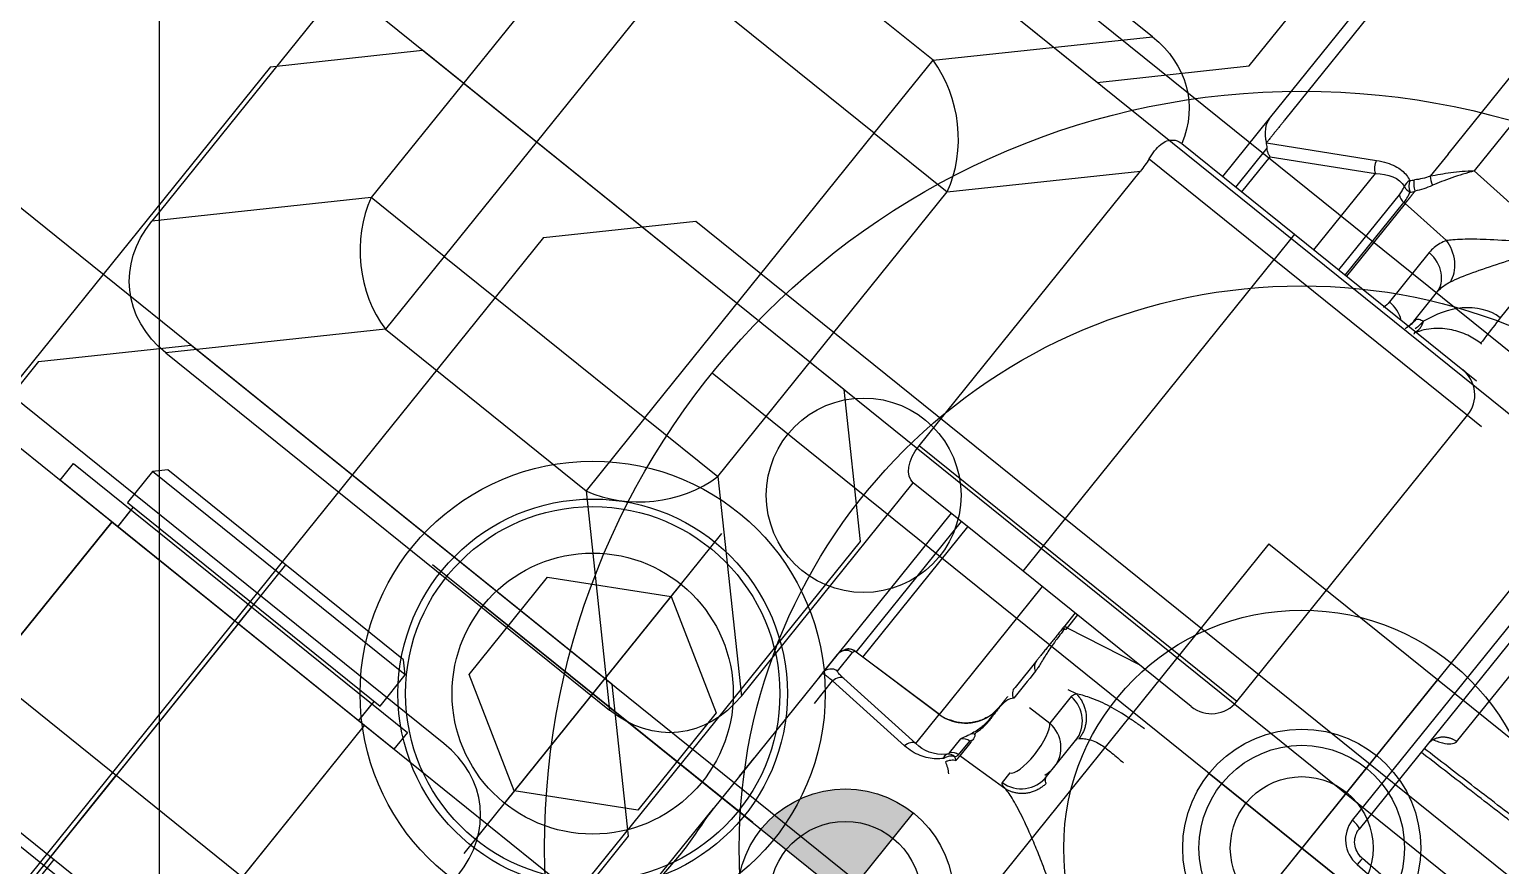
# Model space of a CAD drawing. Header units: millimetres. Extents: x 10462777 to 22643323, y 453826 to 1389191.
# Drawn here: x 11287432.7 to 11287500.7, y 584979.8 to 585018.5 of the extents above; entities that cross this region are included whole.
import ezdxf

# ---------------------------------------------------------------- set-up
doc = ezdxf.new("R2010")
doc.units = ezdxf.units.MM
doc.header["$LTSCALE"] = 200
doc.header["$MEASUREMENT"] = 0
for name, pattern in [('CENTER', [2, 1.25, -0.25, 0.25, -0.25]), ('HIDDEN', [3.75, 2.5, -1.25]), ('PHANTOM', [2.5, 1.25, -0.25, 0.25, -0.25, 0.25, -0.25])]:
    doc.linetypes.add(name, pattern=pattern)
doc.layers.get('0').update_dxf_attribs({"linetype": 'CONTINUOUS'})
for name, color, linetype in [('1', 1, 'CENTER'), ('CENTER', 1, 'CONTINUOUS'), ('CL', 3, 'CONTINUOUS'), ('DR1501-002-005-002', 7, 'CONTINUOUS'), ('HL', 2, 'HIDDEN')]:
    doc.layers.add(name, color=color, linetype=linetype)
doc.layers.add('LAYOUT', color=8, linetype='CONTINUOUS', lineweight=25)

# ---------------------------------------------------------------- blocks, each defined once
blk = doc.blocks.new('A$C321A0869')
at = {"layer": '1', "color": 155, "linetype": 'Continuous'}
for p, q in [((86, 299.695), (86, 326.035)), ((127.67, 325.365), (96.33, 325.365)), ((103.547, 318.148), (96.33, 325.365)), ((99.217, 313.818), (92, 321.035)), ((92, 321.035), (92, 294.695)), ((120.453, 318.148), (103.547, 318.148)), ((103.547, 313.818), (103.547, 318.148)), ((99.217, 313.818), (99.217, 301.912)), ((103.547, 313.818), (99.217, 313.818)), ((120.453, 313.818), (103.547, 313.818)), ((103.547, 313.818), (103.547, 301.912)), ((120.453, 301.912), (120.453, 313.818)), ((124.783, 301.912), (124.783, 313.818)), ((132, 294.695), (132, 304.422)), ((99.217, 301.912), (92, 294.695)), ((103.547, 301.912), (99.217, 301.912)), ((103.547, 301.912), (103.547, 297.582)), ((103.547, 301.912), (120.453, 301.912)), ((120.453, 301.912), (120.453, 297.582)), ((120.453, 301.912), (124.783, 301.912)), ((124.783, 301.912), (132, 294.695)), ((103.547, 297.582), (96.33, 290.365)), ((103.547, 297.582), (120.453, 297.582)), ((120.453, 297.582), (126.804, 291.231)), ((110.5, 283.854), (110.5, 291.231)), ((110.5, 291.231), (126.804, 291.231)), ((127.5, 291.277), (127.5, 283.854)), ((96.33, 290.365), (109, 290.365)), ((109, 283.854), (109, 290.365)), ((129, 290.542), (129, 283.854)), ((87.234, 288.109), (91.469, 288.109)), ((99.516, 288.109), (91.441, 288.109)), ((93.384, 288.109), (94.467, 288.109)), ((99.257, 288.109), (109, 288.109)), ((99.516, 288.109), (100.619, 288.109)), ((129, 288.109), (132.451, 288.109)), ((132.451, 288.109), (144.004, 288.109)), ((98.177, 287.52), (99.525, 287.52)), ((99.271, 283.045), (99.525, 287.52)), ((99.679, 282.707), (99.934, 287.182)), ((100.017, 287.624), (101.12, 287.624)), ((101.236, 287.583), (101.24, 287.58)), ((101.408, 282.707), (101.236, 287.583)), ((101.412, 282.706), (101.24, 287.58)), ((101.243, 287.509), (109, 287.509)), ((101.256, 287.124), (109, 287.124)), ((129, 287.333), (131.304, 287.333)), ((129, 286.977), (131.085, 286.977)), ((131.085, 286.977), (133.538, 282.707)), ((131.473, 287.517), (134.042, 283.045)), ((144.372, 287.52), (132.819, 287.52)), ((109, 273.868), (109, 283.854)), ((109, 283.854), (110.5, 283.854)), ((110.5, 283.854), (127.5, 283.854)), ((110.5, 272.37), (110.5, 283.854)), ((129, 283.854), (127.5, 283.854)), ((127.5, 283.854), (127.5, 272.37)), ((129, 283.854), (129, 273.868)), ((99.679, 282.707), (101.408, 282.707)), ((101.409, 282.706), (101.408, 282.707)), ((101.412, 282.707), (109, 282.707)), ((129, 282.707), (133.538, 282.707)), ((100.327, 281.225), (101.145, 281.225)), ((100.509, 280.837), (101.328, 280.837)), ((129, 281.225), (133.47, 281.225)), ((129, 280.837), (133.32, 280.837)), ((133.32, 280.765), (133.32, 280.837)), ((101.328, 280.765), (100.509, 280.765)), ((100.55, 279.995), (100.509, 280.765)), ((106.181, 280.765), (104.575, 280.765)), ((108.051, 280.765), (108.071, 280.765)), ((109, 280.765), (108.145, 280.765)), ((109, 280.618), (108.238, 280.618)), ((108.238, 280.618), (109, 276.956)), ((133.32, 280.765), (129, 280.765)), ((133.278, 279.995), (133.32, 280.765)), ((136.343, 280.651), (135.023, 280.651)), ((136.343, 280.651), (142.898, 280.651)), ((100.647, 278.201), (100.55, 279.995)), ((104.267, 279.664), (104.299, 278.473)), ((133.278, 279.995), (133.182, 278.201)), ((136.495, 279.228), (136.215, 274.025)), ((143.05, 279.228), (136.495, 279.228)), ((101.342, 278.473), (100.776, 278.473)), ((105.878, 278.473), (104.299, 278.473)), ((106.122, 278.369), (106.037, 278.78)), ((132.253, 278.473), (129.328, 278.473)), ((102.277, 277.043), (104.423, 277.043)), ((129.334, 277.043), (131.018, 277.043)), ((129, 273.868), (129, 273.055)), ((136.215, 274.025), (131.963, 274.025)), ((110.5, 272.37), (127.5, 272.37)), ((127.5, 272.37), (127.5, 271.553)), ((125.284, 264.77), (109.574, 264.77)), ((125.153, 264.267), (109.444, 264.267)), ((108.117, 263.314), (108.079, 262.187)), ((108.451, 262.167), (108.49, 263.297)), ((115.429, 263.296), (126.125, 263.296))]:
    blk.add_line(p, q, dxfattribs=at)
at = {"layer": '1', "color": 155, "linetype": 'Continuous', "extrusion": (0, 0, -1)}
for centre, major_axis, ratio, start_param, end_param in [((97.774, 319.591), (-4.564, 4.564), 0.774597, 5.624127, 6.942243), ((97.774, 296.138), (-4.564, -4.564), 0.774597, 5.624127, 6.942243), ((126.226, 296.138), (4.564, -4.564), 0.774597, 5.624127, 6.69383), ((110.5, 290.365), (-1.5, 0), 0.57735, 0, 1.570796), ((125.36, 297.004), (4.564, -4.564), 0.774597, 0.532108, 0.659058)]:
    blk.add_ellipse(centre, major_axis=major_axis, ratio=ratio, start_param=start_param, end_param=end_param, dxfattribs=at)
at = {"layer": '1', "color": 155, "linetype": 'Continuous'}
for centre, major_axis, ratio, start_param, end_param in [((103.547, 313.818), (3.536, 3.536), 0.774597, 0.911738, 2.229854), ((103.547, 301.912), (-3.536, 3.536), 0.774597, 0.911738, 2.229854), ((120.453, 301.912), (-3.536, -3.536), 0.774597, 0.911738, 2.229854), ((80.226, 301.138), (-4.564, 4.564), 0.774597, 2.482535, 3.800651), ((99.516, 287.606), (0, 0.503), 0.996195, 4.747296, 6.283185), ((100.619, 287.606), (0, 0.503), 0.996195, 5.914524, 6.283185), ((100.619, 287.606), (0, 0.503), 0.996195, 4.747296, 5.914524), ((100.735, 287.565), (0.29, 0.411), 0.994035, 5.358095, 6.283768), ((99.433, 287.164), (-0.502, 0.029), 0.723747, 3.268175, 4.569326), ((99.179, 282.69), (-0.502, 0.029), 0.723749, 3.268154, 4.56932), ((133.95, 282.69), (0.436, 0.251), 0.607197, 1.034549, 2.335699), ((103.412, 282.777), (0, -2.012), 0.996195, 4.747296, 5.065945), ((103.412, 282.777), (0, -2.012), 0.996195, 5.065944, 6.283185), ((99.861, 280.915), (-0.463, 0.197), 0.726566, 3.672073, 4.821475), ((100.008, 280.837), (0, 0.503), 0.996195, 4.712389, 5.593444), ((100.827, 280.837), (0, 0.503), 0.996195, 4.712401, 5.593269), ((133.732, 280.837), (0, 0.503), 0.819151, 0.689748, 1.570792), ((134.187, 280.915), (0.366, 0.345), 0.494534, 0.904041, 2.05344), ((134.187, 280.915), (0.446, -0.233), 0.721382, 1.736803, 2.551453), ((102.663, 280.262), (0, -0.503), 0.520873, 2.780095, 3.14157), ((106.181, 280.262), (0, -0.503), 0.965926, 3.141597, 4.226877), ((134.931, 280.295), (-0.265, -0.428), 0.302761, 3.940602, 4.86145), ((102.277, 278.552), (0, 1.509), 0.996195, 1.623156, 3.141593), ((102.843, 278.552), (-1.508, -0.04), 0.287833, 0.091008, 2.868298), ((102.843, 278.552), (0, 1.509), 0.965917, 3.141572, 4.660025), ((104.423, 278.552), (0, -1.509), 0.965926, 0, 1.518436), ((128.093, 278.552), (0, 1.509), 0.819152, 3.965036, 4.660029), ((131.018, 278.552), (0, -1.509), 0.819152, 0, 1.518436), ((102.843, 278.552), (0, -1.509), 0.996195, 5.898765, 6.283159), ((110.5, 273.868), (-1.5, 0), 0.99863, 0, 1.570796), ((127.5, 273.868), (1.5, 0), 0.99863, 4.712389, 6.283185), ((127.361, 273.925), (0, -3.119), 0.99863, 1.570796, 1.590767), ((109.574, 263.261), (0, 1.509), 0.965926, 0, 1.53589), ((109.444, 264.77), (0, -0.503), 0.258819, 0, 1.570796), ((107.987, 263.314), (0.503, -0.017), 0.009033, 0.000147, 1.309149)]:
    blk.add_ellipse(centre, major_axis=major_axis, ratio=ratio, start_param=start_param, end_param=end_param, dxfattribs=at)
for points, knots in [([(127.5, 291.277), (127.65, 291.298), (127.802, 291.311), (128.091, 291.312), (128.23, 291.3), (128.47, 291.247), (128.574, 291.207), (128.748, 291.102), (128.818, 291.036), (128.948, 290.854), (128.989, 290.727), (128.999, 290.579), (129, 290.56), (129, 290.542)], [0, 0, 0, 0, 0.178306, 0.178306, 0.35731, 0.35731, 0.527973, 0.527973, 0.703096, 0.703096, 0.963951, 0.963951, 1, 1, 1, 1]), ([(91.441, 288.109), (90.872, 288.109), (90.212, 288.021), (88.778, 287.958), (88.011, 287.989), (87.234, 288.042)], [0, 0, 0, 0, 0.5, 0.5, 1, 1, 1, 1]), ([(101.142, 287.861), (101.133, 287.874), (101.098, 287.918), (101.056, 287.955), (101.022, 287.979)], [0, 0, 0, 0, 0.271542, 1, 1, 1, 1]), ([(101.24, 287.571), (101.24, 287.61), (101.23, 287.686), (101.196, 287.775), (101.168, 287.824), (101.159, 287.837)], [0, 0, 0, 0, 0.404619, 0.830219, 1, 1, 1, 1]), ([(131.304, 287.333), (131.344, 287.368), (131.379, 287.404), (131.435, 287.465), (131.457, 287.492), (131.476, 287.517)], [0, 0, 0, 0, 0.549708, 0.549708, 1, 1, 1, 1]), ([(102.706, 280.897), (102.512, 280.973), (102.163, 281.17), (101.759, 281.595), (101.601, 281.924), (101.548, 282.084)], [0, 0, 0, 0, 0.353564, 0.71257, 1, 1, 1, 1]), ([(100.197, 281.287), (100.227, 281.269), (100.288, 281.232), (100.314, 281.228), (100.327, 281.225)], [0, 0, 0, 0, 0.494881, 1, 1, 1, 1]), ([(100.332, 280.915), (100.377, 280.891), (100.461, 280.846), (100.494, 280.84), (100.509, 280.837)], [0, 0, 0, 0, 0.533553, 1, 1, 1, 1]), ([(101.145, 281.225), (101.178, 281.215), (101.252, 281.192), (101.458, 281.088), (101.575, 281.029)], [0, 0, 0, 0, 0.434739, 1, 1, 1, 1]), ([(101.707, 280.887), (101.709, 280.883), (101.71, 280.879), (101.713, 280.87), (101.713, 280.865), (101.713, 280.848), (101.707, 280.84), (101.674, 280.799), (101.628, 280.787), (101.546, 280.769), (101.507, 280.765), (101.472, 280.765)], [0, 0, 0, 0, 0.018857, 0.018857, 0.049052, 0.049052, 0.144374, 0.144374, 0.585047, 0.585047, 1, 1, 1, 1]), ([(101.886, 280.898), (101.872, 280.903), (101.756, 280.946), (101.66, 280.99), (101.575, 281.029)], [0, 0, 0, 0, 0.12055, 1, 1, 1, 1]), ([(101.706, 280.887), (101.689, 280.915), (101.663, 280.958), (101.616, 281.002), (101.589, 281.02), (101.575, 281.029)], [0, 0, 0, 0, 0.499512, 0.749689, 1, 1, 1, 1]), ([(102.662, 280.765), (102.49, 280.776), (102.219, 280.794), (101.968, 280.869), (101.886, 280.898)], [0, 0, 0, 0, 0.639682, 1, 1, 1, 1]), ([(133.32, 280.837), (133.396, 280.84), (133.559, 280.846), (133.759, 280.891), (133.866, 280.915)], [0, 0, 0, 0, 0.466386, 1, 1, 1, 1]), ([(133.47, 281.225), (133.537, 281.228), (133.671, 281.232), (133.831, 281.269), (133.91, 281.287)], [0, 0, 0, 0, 0.50513, 1, 1, 1, 1]), ([(104.029, 280.765), (104.027, 280.765), (103.982, 280.765), (103.894, 280.765), (103.76, 280.765), (103.619, 280.765), (103.474, 280.765), (103.331, 280.765), (103.179, 280.765), (103.015, 280.765), (102.841, 280.765), (102.723, 280.765), (102.662, 280.765)], [0, 0, 0, 0, 0.006692, 0.117059, 0.227427, 0.337794, 0.448162, 0.55853, 0.668897, 0.779265, 0.889632, 1, 1, 1, 1]), ([(104.145, 280.497), (104.113, 280.531), (104.054, 280.593), (103.91, 280.674), (103.739, 280.722), (103.469, 280.745), (103.237, 280.749), (102.981, 280.745), (102.837, 280.737), (102.756, 280.733)], [0, 0, 0, 0, 0.20054, 0.371942, 0.638926, 0.734281, 0.810374, 0.893484, 1, 1, 1, 1]), ([(104.575, 280.765), (104.544, 280.765), (104.488, 280.765), (104.431, 280.765), (104.408, 280.765)], [0, 0, 0, 0, 0.602214, 1, 1, 1, 1]), ([(108.106, 280.676), (107.994, 280.675), (107.771, 280.673), (107.276, 280.655), (106.797, 280.618), (106.398, 280.571), (106.129, 280.533), (105.91, 280.503), (105.805, 280.499), (105.751, 280.497)], [0, 0, 0, 0, 0.092065, 0.185053, 0.410432, 0.54567, 0.693153, 0.845073, 1, 1, 1, 1]), ([(108.051, 280.765), (108.062, 280.765), (108.073, 280.756), (108.091, 280.722), (108.099, 280.701), (108.106, 280.676)], [0, 0, 0, 0, 0.557964, 0.557964, 1, 1, 1, 1]), ([(108.071, 280.765), (108.081, 280.765), (108.092, 280.756), (108.113, 280.718), (108.122, 280.69), (108.133, 280.644), (108.136, 280.631), (108.139, 280.618)], [0, 0, 0, 0, 0.430361, 0.430361, 0.860722, 0.860722, 1, 1, 1, 1]), ([(134.063, 280.773), (134.176, 280.685), (134.39, 280.518), (134.644, 280.377), (134.763, 280.311)], [0, 0, 0, 0, 0.527488, 1, 1, 1, 1]), ([(136.495, 279.228), (136.347, 279.331), (136.054, 279.534), (135.603, 279.827), (135.171, 280.09), (134.893, 280.24), (134.763, 280.311)], [0, 0, 0, 0, 0.265464, 0.524378, 0.777365, 1, 1, 1, 1]), ([(136.495, 279.228), (136.248, 279.498), (135.774, 280.014), (135.265, 280.445), (135.023, 280.651)], [0, 0, 0, 0, 0.523186, 1, 1, 1, 1]), ([(98.642, 274.025), (98.808, 274.305), (99.122, 274.833), (99.64, 275.771), (100.132, 276.74), (100.462, 277.522), (100.607, 277.971), (100.634, 278.127), (100.647, 278.201)], [0, 0, 0, 0, 0.179427, 0.339597, 0.610463, 0.827078, 0.918356, 1, 1, 1, 1]), ([(106.843, 274.91), (106.832, 275.076), (106.809, 275.423), (106.749, 276.116), (106.632, 276.955), (106.429, 277.657), (106.249, 278.115), (106.163, 278.287), (106.122, 278.369)], [0, 0, 0, 0, 0.111457, 0.232976, 0.49952, 0.766141, 0.88796, 1, 1, 1, 1]), ([(131.814, 276.862), (132.083, 276.895), (132.4, 277.04), (132.92, 277.543), (133.106, 277.888), (133.182, 278.201)], [0, 0, 0, 0, 0.5, 0.5, 1, 1, 1, 1]), ([(136.215, 274.025), (136.021, 274.342), (135.696, 274.872), (135.08, 275.809), (134.428, 276.742), (133.807, 277.533), (133.411, 277.979), (133.251, 278.134), (133.182, 278.201)], [0, 0, 0, 0, 0.203706, 0.339961, 0.610912, 0.827442, 0.925494, 1, 1, 1, 1]), ([(102.015, 276.862), (102.031, 276.886), (102.086, 276.96), (102.152, 277.011), (102.203, 277.03), (102.21, 277.033)], [0, 0, 0, 0, 0.266034, 0.892454, 1, 1, 1, 1]), ([(104.584, 276.974), (104.626, 276.931), (104.709, 276.844), (104.841, 276.619), (104.95, 276.333), (105.024, 275.927), (105.029, 275.381), (105.013, 274.907), (105.005, 274.668)], [0, 0, 0, 0, 0.145108, 0.287883, 0.429214, 0.570087, 0.782848, 1, 1, 1, 1]), ([(129.612, 276.685), (129.588, 276.761), (129.551, 276.876), (129.495, 276.971), (129.457, 277.001), (129.437, 277.016)], [0, 0, 0, 0, 0.494196, 0.745564, 1, 1, 1, 1]), ([(131.018, 277.043), (131.103, 277.043), (131.312, 277.029), (131.579, 276.964), (131.756, 276.89), (131.814, 276.862)], [0, 0, 0, 0, 0.308299, 0.769163, 1, 1, 1, 1]), ([(131.814, 276.862), (132.369, 276.595), (133.155, 276.114), (134.694, 275.109), (135.474, 274.566), (136.215, 274.025)], [0, 0, 0, 0, 0.5, 0.5, 1, 1, 1, 1]), ([(128.882, 276.66), (128.88, 276.661), (128.874, 276.662), (128.867, 276.664), (128.862, 276.666)], [0, 0, 0, 0, 0.273966, 1, 1, 1, 1]), ([(128.918, 276.681), (129.022, 276.647), (129.178, 276.596), (129.421, 276.623), (129.549, 276.665), (129.612, 276.685)], [0, 0, 0, 0, 0.499505, 0.749779, 1, 1, 1, 1]), ([(130.475, 273.987), (130.469, 274.103), (130.456, 274.342), (130.362, 274.843), (130.115, 275.499), (129.718, 276.048), (129.3, 276.442), (129.05, 276.598), (128.918, 276.681)], [0, 0, 0, 0, 0.088758, 0.182628, 0.39625, 0.663972, 0.822742, 1, 1, 1, 1]), ([(131.963, 274.025), (131.942, 274.64), (131.644, 275.231), (130.771, 276.136), (130.209, 276.465), (129.612, 276.685)], [0, 0, 0, 0, 0.5, 0.5, 1, 1, 1, 1]), ([(131.963, 274.025), (131.582, 274.017), (131.194, 274.009), (130.646, 273.994), (130.495, 273.989), (130.475, 273.987)], [0, 0, 0, 0, 0.5, 0.5, 1, 1, 1, 1]), ([(108.49, 263.297), (108.493, 263.374), (108.52, 263.569), (108.654, 263.867), (108.915, 264.125), (109.126, 264.216), (109.244, 264.243)], [0, 0, 0, 0, 0.170089, 0.443035, 0.721941, 1, 1, 1, 1]), ([(114.134, 258.457), (114.113, 259.488), (114.074, 261.435), (114.036, 263.362), (114.018, 264.27)], [0, 0, 0, 0, 0.526385, 1, 1, 1, 1]), ([(114.369, 258.44), (114.347, 259.47), (114.304, 261.423), (114.263, 263.356), (114.243, 264.27)], [0, 0, 0, 0, 0.524797, 1, 1, 1, 1]), ([(114.788, 264.288), (114.846, 264.09), (114.972, 263.752), (115.191, 263.376), (115.346, 263.324), (115.429, 263.296)], [0, 0, 0, 0, 0.32514, 0.633602, 1, 1, 1, 1])]:
    blk.add_open_spline(points, degree=3, knots=knots, dxfattribs=at)
for points, degree in [([(99.525, 287.52), (99.524, 287.593), (99.521, 287.729), (99.517, 287.895), (99.516, 288.017), (99.515, 288.092), (99.516, 288.109), (99.516, 288.109)], 3), ([(101.053, 287.956), (100.799, 288.075)], 1), ([(132.451, 288.109), (132.12, 288.109), (131.784, 287.912), (131.476, 287.517)], 3), ([(99.934, 287.182), (99.937, 287.237), (99.944, 287.338), (99.959, 287.463), (99.976, 287.555), (99.995, 287.611), (100.01, 287.624), (100.017, 287.624)], 3), ([(101.12, 287.624), (101.131, 287.624), (101.155, 287.621), (101.193, 287.609), (101.221, 287.593), (101.236, 287.583)], 3), ([(131.085, 286.977), (131.097, 287.021), (131.129, 287.109), (131.204, 287.232), (131.269, 287.302), (131.304, 287.333)], 3), ([(132.819, 287.52), (131.475, 287.518)], 1), ([(99.953, 281.27), (99.868, 281.352), (99.711, 281.528), (99.512, 281.842), (99.364, 282.199), (99.274, 282.599), (99.262, 282.892), (99.271, 283.045)], 3), ([(134.042, 283.045), (134.13, 282.892), (134.27, 282.599), (134.387, 282.199), (134.423, 281.842), (134.387, 281.528), (134.321, 281.352), (134.279, 281.27)], 3), ([(100.197, 281.287), (99.758, 281.716), (99.642, 282.238), (99.679, 282.707)], 3), ([(101.548, 282.084), (101.39, 282.375), (101.412, 282.723)], 2), ([(133.538, 282.707), (133.878, 282.238), (134.093, 281.716), (133.91, 281.287)], 3), ([(99.875, 281.11), (99.834, 281.029), (99.739, 280.87), (99.607, 280.721), (99.53, 280.651)], 3), ([(99.875, 281.11), (99.916, 281.095), (99.996, 281.055), (100.102, 280.975), (100.186, 280.878), (100.223, 280.808), (100.236, 280.773)], 3), ([(100.332, 280.915), (100.344, 281.056), (100.293, 281.196), (100.197, 281.287)], 3), ([(100.246, 280.765), (100.261, 280.79), (100.292, 280.839), (100.319, 280.889), (100.332, 280.915)], 3), ([(101.328, 280.837), (101.349, 280.837), (101.399, 280.809), (101.472, 280.765)], 3), ([(101.706, 280.887), (101.801, 280.86), (101.924, 280.826), (102.062, 280.797)], 3), ([(133.91, 281.287), (133.856, 281.196), (133.84, 281.056), (133.866, 280.915)], 3), ([(133.866, 280.915), (133.893, 280.891), (133.949, 280.842), (134.012, 280.791), (134.045, 280.765)], 3), ([(134.063, 280.773), (134.087, 280.808), (134.14, 280.878), (134.235, 280.975), (134.338, 281.055), (134.406, 281.095), (134.44, 281.11)], 3), ([(134.279, 281.27), (134.303, 281.245), (134.353, 281.193), (134.41, 281.138), (134.44, 281.11)], 3), ([(135.023, 280.651), (134.919, 280.715), (134.717, 280.856), (134.53, 281.021), (134.44, 281.11)], 3), ([(101.328, 280.765), (101.338, 280.765), (101.372, 280.765), (101.433, 280.765), (101.472, 280.765)], 3), ([(102.062, 280.797), (102.271, 280.752), (102.516, 280.718), (102.756, 280.733)], 3), ([(104.145, 280.497), (104.223, 280.65), (104.408, 280.765), (104.575, 280.765)], 3), ([(105.751, 280.497), (105.216, 280.497), (104.681, 280.497), (104.146, 280.497)], 3), ([(108.051, 280.765), (107.981, 280.765), (107.838, 280.765), (107.608, 280.765), (107.368, 280.765), (107.125, 280.765), (106.889, 280.765), (106.669, 280.765), (106.475, 280.765), (106.314, 280.765), (106.223, 280.765), (106.181, 280.765)], 3), ([(108.145, 280.765), (108.133, 280.765), (108.108, 280.765), (108.083, 280.765), (108.071, 280.765)], 3), ([(108.238, 280.618), (108.205, 280.618), (108.172, 280.618), (108.139, 280.618)], 3), ([(134.063, 280.773), (134.062, 280.77), (134.058, 280.767), (134.051, 280.766), (134.047, 280.765), (134.045, 280.765)], 3), ([(100.776, 278.473), (100.759, 278.473), (100.728, 278.453), (100.684, 278.36), (100.659, 278.26), (100.647, 278.201)], 3), ([(105.878, 278.473), (105.906, 278.473), (105.962, 278.465), (106.043, 278.431), (106.096, 278.392), (106.122, 278.369)], 3), ([(129.328, 278.473), (129.2, 278.473), (129.072, 278.488), (128.951, 278.524)], 3), ([(133.182, 278.201), (133.085, 278.26), (132.887, 278.36), (132.574, 278.453), (132.361, 278.473), (132.253, 278.473)], 3), ([(102.22, 277.031), (102.004, 277.068)], 1), ([(102.21, 277.033), (102.232, 277.04), (102.254, 277.043), (102.277, 277.043)], 3), ([(104.678, 277.067), (104.453, 277.039)], 1), ([(128.997, 277.074), (128.809, 277.128)], 1), ([(129.394, 277.034), (129.215, 277.034), (129.026, 277.064), (128.839, 277.123)], 3), ([(129.437, 277.016), (129.257, 277.016), (129.065, 277.046), (128.878, 277.106)], 3), ([(129.612, 276.685), (129.437, 276.704), (129.262, 276.722), (129.097, 276.764)], 3), ([(129.394, 277.034), (129.374, 277.04), (129.354, 277.043), (129.334, 277.043)], 3), ([(129.437, 277.016), (129.424, 277.024), (129.41, 277.03), (129.394, 277.034)], 3), ([(131.23, 277.066), (131.218, 277.031)], 1), ([(128.918, 276.681), (128.922, 276.665), (128.926, 276.649), (128.882, 276.66)], 3), ([(109.244, 264.243), (109.337, 264.285), (109.444, 264.267)], 2)]:
    blk.add_open_spline(points, degree=degree, dxfattribs=at)
for points, weights in [([(99.953, 281.27), (100.059, 281.321), (100.145, 281.325), (100.197, 281.287)], [1.00675848484, 0.98376763788, 1.01943406283, 1.11375775969]), ([(100.246, 280.765), (100.39, 280.765), (100.479, 280.765), (100.509, 280.765)], [1, 0.990254824947, 0.990254824947, 1]), ([(108.238, 280.618), (108.213, 280.714), (108.18, 280.765), (108.145, 280.765)], [1.03957395429, 0.986813008531, 0.98680868226, 1.03956097547]), ([(133.32, 280.765), (133.518, 280.765), (133.763, 280.765), (134.045, 280.765)], [1, 0.990254695545, 0.990254695545, 1]), ([(102.015, 276.862), (101.248, 276.943), (100.707, 277.473), (100.647, 278.201)], [1.13411639045, 0.955295208796, 0.955294536519, 1.13411437362]), ([(106.122, 278.369), (106.033, 277.539), (105.403, 276.972), (104.584, 276.974)], [1.1503536321, 0.943884990537, 0.950061527643, 1.16888324342]), ([(115.429, 263.296), (115.41, 263.869), (115.012, 264.267), (114.458, 264.267)], [1.16325473224, 0.945590081669, 0.945581756238, 1.16322975595])]:
    blk.add_rational_spline(points, weights, degree=3, dxfattribs=at)
blk = doc.blocks.new('A$C3D036A4C')
at = {"layer": 'DR1501-002-005-002'}
h = blk.add_hatch(color=256, dxfattribs=at)
h.dxf.hatch_style = 1
h.paths.add_polyline_path([(20, 35), (20, 33.5, -0.414214), (23.5, 30), (25, 30, 0.414214)])
h.paths.add_polyline_path([(20, 33.5), (20, 30), (23.5, 30, 0.414214)], flags=17)
h.paths.add_polyline_path([(20, 30), (16.5, 30, 0.414214), (20, 26.5)], flags=17)
h.paths.add_polyline_path([(16.5, 30), (15, 30, 0.414214), (20, 25), (20, 26.5, -0.414214)])
at = {"layer": 'CL'}
for p, q in [((20, 8.5), (20, 81.5)), ((85, 26), (85, 64)), ((0, 45), (100, 45)), ((15, 30), (25, 30)), ((13.5, 15), (26.5, 15))]:
    blk.add_line(p, q, dxfattribs=at)
at = {"layer": 'DR1501-002-005-002'}
for p, q in [((0, 5), (0, 85)), ((100, 5), (100, 85)), ((60, 35), (100, 35)), ((60, 26), (100, 26)), ((5, 0), (0, 5)), ((100, 5), (95, 0)), ((5, 0), (95, 0))]:
    blk.add_line(p, q, dxfattribs=at)
for centre, radius in [((20, 30), 3.5), ((20, 15), 6.5)]:
    blk.add_circle(centre, radius, dxfattribs=at)
at = {"layer": 'HL'}
for p, q in [((77.5, 35), (77.5, 26)), ((92.5, 35), (92.5, 26))]:
    blk.add_line(p, q, dxfattribs=at)
blk.add_circle((20, 30), 5, dxfattribs=at)
blk = doc.blocks.new('A$C148D47CC')
at = {"layer": 'CL'}
for p, q in [((90, 0), (90, 20)), ((10, 4.5), (10, 15.5)), ((0, 10), (175, 10))]:
    blk.add_line(p, q, dxfattribs=at)
at = {"layer": 'DR1501-002-005-002'}
for q in [(0, 20), (175, 0)]:
    blk.add_line((0, 0), q, dxfattribs=at)
blk.add_circle((10, 10), 3.3, dxfattribs=at)
at = {"layer": 'HL'}
blk.add_circle((10, 10), 5.5, dxfattribs=at)
blk = doc.blocks.new('A$C69DB7109')
at = {"layer": 'CL'}
blk.add_line((15, -55), (15, -35), dxfattribs=at)
at = {"layer": 'DR1501-002-005-002'}
for p, q in [((-5, -55), (30, -55)), ((-5, -85), (-5, -55)), ((0, -90), (-5, -85)), ((0, -90), (125, -90))]:
    blk.add_line(p, q, dxfattribs=at)
blk = doc.blocks.new('A$C46232C3D')
at = {"layer": 'CENTER'}
for p, q in [((3.5, 7.5), (2.35, 7.5)), ((41.5, 7.5), (42.65, 7.5))]:
    blk.add_line(p, q, dxfattribs=at)
at = {"layer": 'CL'}
for p, q in [((22.5, 15), (22.5, 0)), ((0, 7.5), (45, 7.5))]:
    blk.add_line(p, q, dxfattribs=at)
at = {"layer": 'DR1501-002-005-002'}
for p, q in [((0.5, 15), (0, 14.5)), ((2.35, 15), (0.5, 15)), ((0.5, 15), (0.5, 0)), ((2.35, 0), (2.35, 15)), ((41.5, 15), (3.5, 15)), ((3.5, 15), (3.5, 0)), ((3.5, 15), (3.5, 0)), ((41.5, 15), (41.5, 0)), ((41.5, 15), (41.5, 0)), ((44.5, 15), (42.65, 15)), ((42.65, 0), (42.65, 15)), ((45, 14.5), (44.5, 15)), ((44.5, 0), (44.5, 15)), ((0, 14.5), (0, 0.5)), ((3.5, 14.65), (2.35, 14.65)), ((41.5, 14.65), (42.65, 14.65)), ((45, 0.5), (45, 14.5)), ((0, 0.5), (0.5, 0)), ((3.5, 0.35), (2.35, 0.35)), ((41.5, 0.35), (42.65, 0.35)), ((44.5, 0), (45, 0.5)), ((0.5, 0), (2.35, 0)), ((3.5, 0), (41.5, 0)), ((42.65, 0), (44.5, 0))]:
    blk.add_line(p, q, dxfattribs=at)
blk = doc.blocks.new('A$C212748E0')
at = {"layer": 'CENTER'}
blk.add_line((9.25, 1), (9.25, 0), dxfattribs=at)
at = {"layer": 'DR1501-002-005-002'}
for p, q in [((0, 1), (19.823, 1)), ((0, 0), (0, 1)), ((2.1, 1), (2.1, 0)), ((16.4, 1), (16.4, 0)), ((19.823, 1), (19.823, 0)), ((19.823, 0), (0, 0))]:
    blk.add_line(p, q, dxfattribs=at)
blk = doc.blocks.new('A$C1D410D33')
at = {"layer": 'DR1501-002-005-002', "rotation": 90}
blk.add_blockref('A$C46232C3D', (16.75, 0), dxfattribs=at)
at = {"layer": 'DR1501-002-005-002'}
for p in [(0, 41.5), (0, 2.5)]:
    blk.add_blockref('A$C212748E0', p, dxfattribs=at)
blk = doc.blocks.new('A$C4F800965')
at = {"layer": 'CL'}
for p, q in [((35, 70), (35, 0)), ((0, 35), (70, 35))]:
    blk.add_line(p, q, dxfattribs=at)
blk.add_circle((35, 35), 26, dxfattribs=at)
at = {"layer": 'DR1501-002-005-002'}
for centre, radius in [((35, 35), 35), ((35, 9), 4.5)]:
    blk.add_circle(centre, radius, dxfattribs=at)
at = {"layer": 'HL'}
for radius in [11, 4.75]:
    blk.add_circle((35, 35), radius, dxfattribs=at)
blk = doc.blocks.new('A$C59BF75ED')
at = {"layer": 'CENTER'}
for p, q in [((50, 24.5), (50, 5.5)), ((40.5, 15), (59.5, 15))]:
    blk.add_line(p, q, dxfattribs=at)
at = {"layer": 'CL'}
blk.add_line((30, 45), (230, 45), dxfattribs=at)
at = {"layer": 'DR1501-002-005-002'}
blk.add_lwpolyline([(52.887, 10), (47.113, 10), (44.226, 15), (47.113, 20), (52.887, 20), (55.773, 15), (52.887, 10)], dxfattribs=at)
for radius in [10.75, 9, 8.65]:
    blk.add_circle((50, 15), radius, dxfattribs=at)
for name, p in [('A$C3D036A4C', (30, 0)), ('A$C69DB7109', (100, 90)), ('A$C4F800965', (0, 10)), ('A$C1D410D33', (105.75, 22.5)), ('A$C148D47CC', (25, 35))]:
    blk.add_blockref(name, p, dxfattribs=at)
blk = doc.blocks.new('A$C01323151')
at = {"layer": 'DR1501-002-005-002', "rotation": 90.00000000000004}
blk.add_blockref('A$C59BF75ED', (124.4, 152.367), dxfattribs=at)
at = {"layer": 'DR1501-002-005-002', "xscale": -1, "rotation": 270}
blk.add_blockref('A$C59BF75ED', (160.15, 152.367), dxfattribs=at)
blk = doc.blocks.new('A$C6B1410A9')
at = {"layer": 'DR1501-002-005-002', "xscale": -1, "rotation": 270}
blk.add_blockref('A$C59BF75ED', (145.06, 152.004), dxfattribs=at)
at = {"layer": 'DR1501-002-005-002', "rotation": 90.00000000000004}
blk.add_blockref('A$C59BF75ED', (124.4, 149.992), dxfattribs=at)
blk = doc.blocks.new('A$C256B494F')
at = {"layer": 'DR1501-002-005-002', "rotation": 180}
blk.add_blockref('A$C59BF75ED', (230, 264.787, -10.028), dxfattribs=at)
blk = doc.blocks.new('A$C1F8A417F')
at = {"ltscale": 10}
for name, p in [('A$C256B494F', (1576.882, 789.024, 10.028)), ('A$C6B1410A9', (1650.716, 788.607)), ('A$C01323151', (1633.375, 786.022))]:
    blk.add_blockref(name, p, dxfattribs=at)
at = {"layer": 'DR1501-002-005-002'}
blk.add_blockref('A$C321A0869', (1664.775, 743.024), dxfattribs=at)
blk = doc.blocks.new('A$C7DA30AB0')
at = {"layer": 'LAYOUT', "color": 6, "linetype": 'PHANTOM'}
blk.add_circle((3030.448, 3025.987, 0), 2693.021, dxfattribs=at)
blk = doc.blocks.new('A$C6F7E1649')
at = {"color": 2, "linetype": 'Continuous', "lineweight": -3, "ltscale": 10}
blk.add_line((1330, 335, 0), (770, 335, 0), dxfattribs=at)

msp = doc.modelspace()

# ---------------------------------------------------------------- block references
at = {"ltscale": 10, "rotation": 51.1429793073033}
msp.add_blockref('A$C1F8A417F', (11287165.47006, 582967.95012), dxfattribs=at)

# ---------------------------------------------------------------- next in the draw order: block references
at = {"ltscale": 10}
msp.add_blockref('A$C7DA30AB0', (11285684.40366, 580408.4363), dxfattribs=at)

# ---------------------------------------------------------------- next in the draw order: block references
at = {"ltscale": 10, "rotation": 270}
msp.add_blockref('A$C6F7E1649', (11287103.73988, 586135.42309, 0), dxfattribs=at)

doc.saveas('drawing.dxf')
